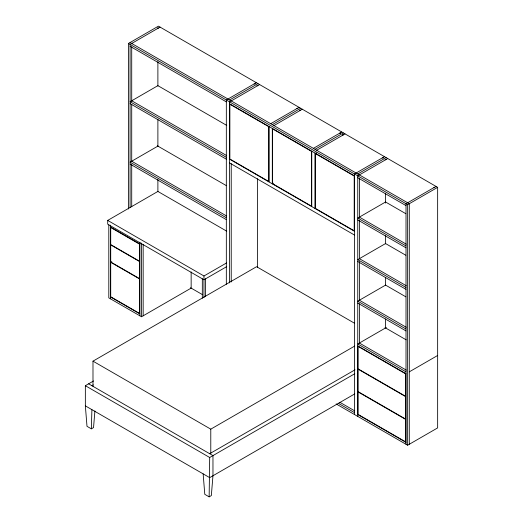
<?xml version="1.0" encoding="UTF-8"?>
<svg xmlns="http://www.w3.org/2000/svg" width="523" height="523" viewBox="0 0 523 523"><rect width="100%" height="100%" fill="white"/><g stroke="black" fill="none" stroke-linecap="round" stroke-linejoin="round"><path stroke-width="0.78" d="M93.565 380.966L85.354 385.706L85.354 405.861L86.995 426.323L91.355 428.84L91.898 409.64M203.146 473.864L204.787 494.333L209.148 496.85L209.69 457.494L354.764 373.736M94.911 410.921L93.539 427.585L91.355 428.84M128.436 208.997L128.436 43.468L158.43 26.15L437.646 187.352L437.646 427.899L407.652 445.217L336.139 403.926M160.064 27.091L130.077 44.409L130.077 207.494M256.322 82.667L226.328 99.985L226.328 284.264M229.597 99.985L257.957 83.608M259.591 84.556L229.597 101.874L229.597 282.891M157.992 146.048L130.077 162.163L226.328 217.738M270.679 123.703L299.038 107.326M272.313 124.644L300.673 108.274M226.707 266.632L203.97 279.759L107.712 224.19L107.712 220.412L157.887 191.444L226.74 231.199M273.954 125.592L302.307 109.215M110.713 262.291L139.615 278.975L139.615 313.454L110.713 296.763L110.713 262.291L111.804 261.657M313.395 148.362L341.754 131.992M315.036 149.31L343.389 132.934M316.67 150.251L345.03 133.881M315.304 153.559L354.208 176.016L354.208 230.8L315.304 208.344L315.304 153.559L316.395 152.932M273.405 183.207L272.313 183.835L272.313 128.423M384.47 156.652L354.483 173.969L354.483 414.517M357.752 173.969L386.111 157.6M387.746 158.541L357.752 175.859L357.752 416.406M107.712 220.412L203.97 275.981L226.577 262.932M108.804 225.001L108.804 297.868L141.524 316.755L191.15 288.108L191.15 271.914M92.989 386.34L92.989 361.151L256.59 266.697L354.633 323.299M436.005 186.41L406.011 203.722L406.011 444.269M91.898 385.706L93.31 384.895M128.436 43.468L407.652 204.67L437.646 187.352M386.36 327.47L357.752 343.99L406.011 371.853M92.989 361.151L210.782 429.154L354.64 346.102M209.69 453.716L355.019 369.813M354.764 393.891L209.69 477.643L85.354 405.861M409.287 371.853L437.646 355.483M209.148 496.85L211.331 495.588L212.966 475.753L212.966 455.605L88.629 383.817M158.43 28.039L157.338 28.039L157.887 28.353M254.681 83.608L255.231 83.922L254.139 83.922M257.957 85.497L256.865 85.497L257.408 85.811M297.404 108.274L297.947 108.588L296.855 108.588M300.673 110.163L299.581 110.163L300.13 110.477M340.12 132.934L340.663 133.247L339.571 133.247M343.389 134.823L342.304 134.823L342.846 135.137M382.836 157.6L383.385 157.913L382.293 157.913M386.111 159.489L385.02 159.489L385.562 159.803M434.371 187.352L434.92 187.665L433.829 187.665M130.077 42.52L409.287 203.722L409.287 444.269M130.077 46.299L226.328 101.874M229.597 103.757L354.483 175.859M357.752 177.748L406.011 205.611M405.848 213.704L385.562 201.996L357.752 218.052L406.011 245.915M226.74 125.409L157.887 85.654L130.077 101.717L226.328 157.286M359.386 217.104L406.253 244.163M357.752 219.941L406.011 247.804M405.848 255.263L385.562 243.555L357.752 259.611L406.011 287.473M131.711 100.769L226.557 155.527M229.597 159.175L354.483 231.271M130.077 103.606L226.328 159.175M229.597 162.954L354.483 235.049M359.386 258.663L406.253 285.721M157.338 145.793L226.466 185.704M357.752 261.5L406.011 289.363M405.848 296.822L385.562 285.113L357.752 301.17L406.011 329.032M131.711 161.221L226.557 215.979M130.077 164.052L226.328 219.627M359.386 300.228L406.253 327.28M357.752 303.059L406.011 330.922M385.02 327.62L406.168 339.832M359.386 343.049L406.253 370.101M357.752 345.88L406.011 373.742M110.445 227.028L139.889 244.025M190.496 287.728L202.486 294.652M339.891 402.318L354.705 410.869M338.25 403.259L354.483 412.627M357.752 414.517L406.011 442.38M110.445 296.92L139.889 313.924M85.354 385.706L209.69 457.494M407.652 204.67L407.652 445.217M385.562 193.268L385.562 203.061M385.562 235.71L385.562 243.868M385.562 277.334L385.562 285.493M385.562 318.958L385.562 327.934M359.386 178.18L359.386 218.169M359.386 220.575L359.386 258.983M359.386 261.428L359.386 300.607M359.386 303.752L359.386 343.703M315.036 153.089L315.036 208.5M311.76 151.199L311.76 206.611M269.044 126.533L269.044 181.945M257.408 178.709L257.408 267.626M231.231 163.64L231.231 281.949M210.782 429.154L210.782 453.533M205.604 278.818L205.604 296.626M203.97 275.981L203.97 297.574M202.329 278.818L202.329 298.247M157.887 61.649L157.887 86.014M157.887 119.309L157.887 146.107M157.887 179.448L157.887 191.647M143.165 244.568L143.165 315.814M141.524 243.084L141.524 316.755M139.889 242.136L139.889 315.814M131.711 46.717L131.711 101.364M131.711 104.371L131.711 161.699M131.711 164.15L131.711 206.762M110.445 225.138L110.445 298.81M268.77 126.69L229.872 104.234L229.872 159.018L268.77 181.474L268.77 126.69M311.492 151.356L272.588 128.893L272.588 183.678L311.492 206.14L311.492 151.356M405.743 373.899L358.026 346.35L358.026 368.813L405.743 396.362L405.743 373.899M405.743 396.676L358.026 369.127L358.026 391.583L405.743 419.132L405.743 396.676M139.615 244.182L110.713 227.498L110.713 244.581L139.615 261.265L139.615 244.182M139.615 261.578L110.713 244.895L110.713 261.971L139.615 278.661L139.615 261.578M405.743 419.453L358.026 391.904L358.026 414.36L405.743 441.909L405.743 419.453"/></g></svg>
